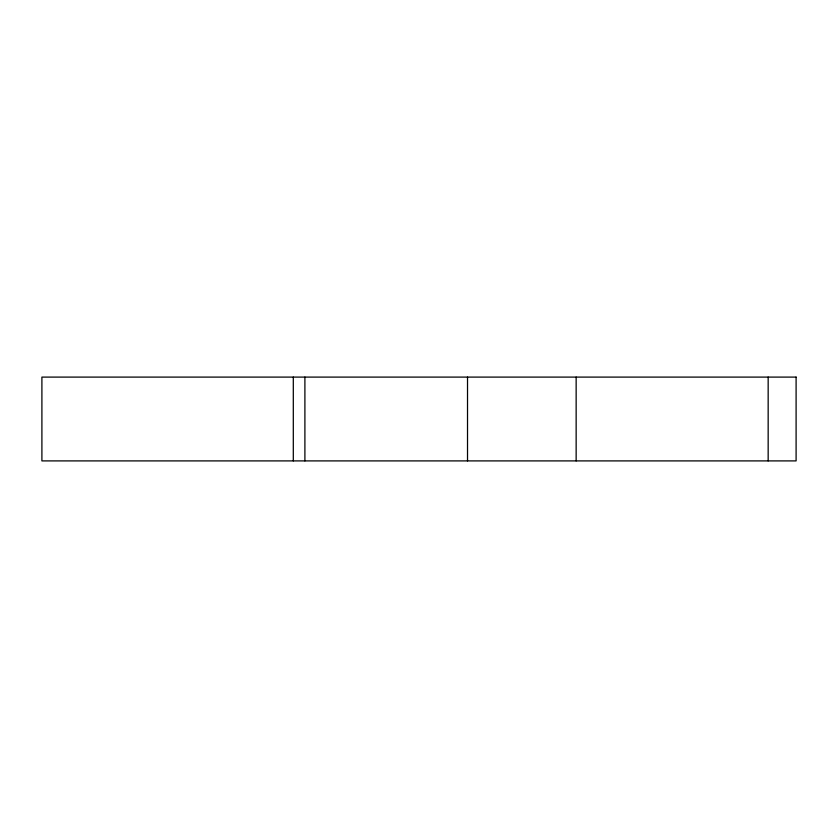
<?xml version="1.0" encoding="UTF-8"?>
<svg xmlns="http://www.w3.org/2000/svg" width="838" height="838" viewBox="0 0 838 838"><rect width="100%" height="100%" fill="white"/><g stroke="black" fill="none" stroke-linecap="round" stroke-linejoin="round"><path stroke-width="1.26" d="M768.163 377.1L768.163 460.9M576.146 377.1L576.146 460.9M467.52 377.1L467.52 460.9M304.896 377.1L304.896 460.9M293.3 377.1L293.3 460.9M796.1 377.1L41.9 377.1L41.9 460.9L796.1 460.9L796.1 377.1"/></g></svg>
